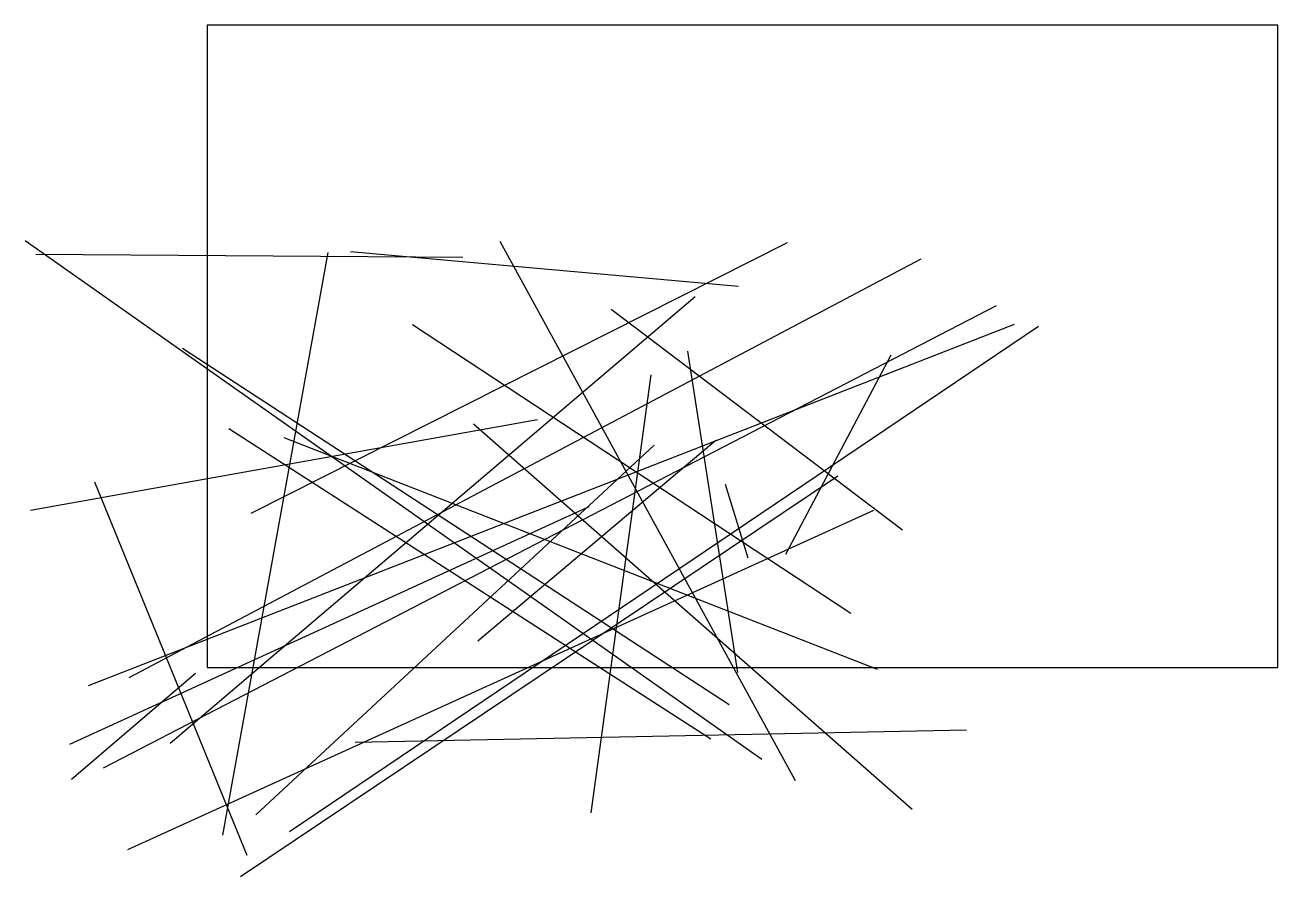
# Model space of a CAD drawing. Header units: metres. Extents: x 7 to 300, y 1 to 200.
import ezdxf

# ---------------------------------------------------------------- set-up
doc = ezdxf.new("R2010")
doc.units = ezdxf.units.M

msp = doc.modelspace()

# ---------------------------------------------------------------- linework, layer by layer
for p, q in [((7.46, 149.7), (179.5, 28.64)), ((118.31, 149.54), (187.31, 23.67)), ((9.96, 146.51), (109.66, 145.83)), ((78.17, 146.94), (53.59, 10.91)), ((185.44, 149.16), (60.21, 85.98)), ((174.07, 138.95), (83.43, 147.03)), ((216.58, 145.36), (31.65, 47.57)), ((41.33, 32.34), (163.94, 136.61)), ((25.74, 26.63), (234.31, 134.49)), ((212.34, 82.06), (144.29, 133.57)), ((22.29, 45.82), (238.51, 130.19)), ((69.24, 11.76), (244.12, 129.67)), ((200.24, 62.66), (97.95, 130.01)), ((44.19, 124.59), (171.85, 41.34)), ((162.11, 123.88), (173.81, 48.88)), ((185.13, 76.44), (209.69, 122.98)), ((139.62, 16.05), (153.68, 118.33)), ((127.09, 107.84), (8.75, 86.67)), ((167.62, 33.29), (55, 105.77)), ((112.17, 106.9), (214.58, 16.98)), ((67.89, 103.71), (206.44, 49.62)), ((113.21, 56.23), (168.74, 103.08)), ((61.35, 15.64), (154.32, 101.91)), ((197.25, 94.66), (57.8, 1.12)), ((59.29, 6.14), (23.74, 93.26)), ((170.95, 92.78), (176.21, 75.65)), ((17.93, 32.13), (139.15, 87.58)), ((31.46, 7.56), (205.66, 86.72)), ((47.23, 48.59), (18.27, 23.9)), ((227.25, 35.35), (84.57, 32.52))]:
    msp.add_line(p, q)
at = {"color": 7}
msp.add_lwpolyline([(50, 50), (300, 50), (300, 200), (50, 200), (50, 50), (50, 50)], dxfattribs=at)

doc.saveas('drawing.dxf')
